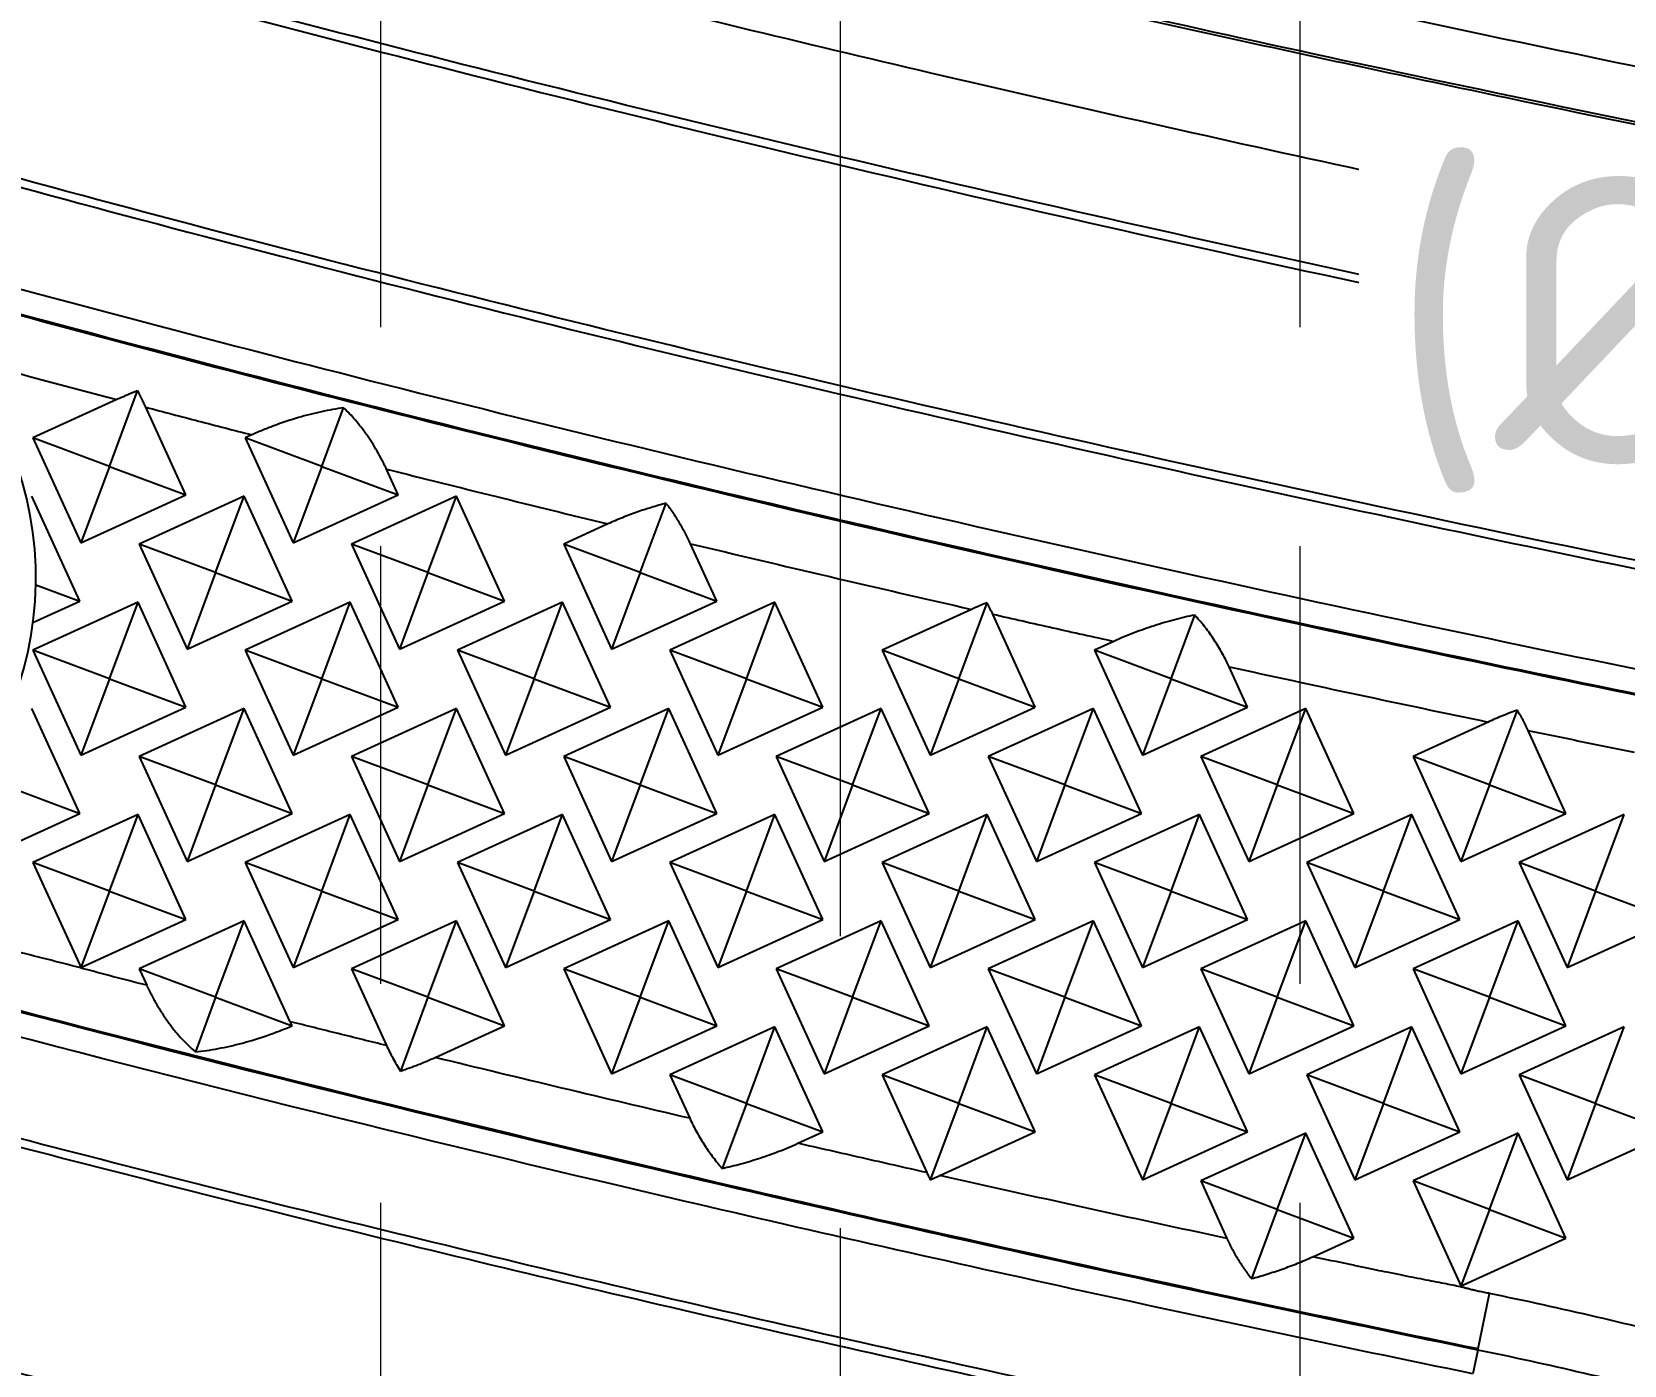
# Model space of a CAD drawing. Header units: millimetres. Extents: x 2519 to 3162, y 2051 to 2506.
# Drawn here: x 2781.38 to 2795.24, y 2251.2 to 2262.8 of the extents above; entities that cross this region are included whole.
import ezdxf
from ezdxf.lldxf.tags import DXFTag

# ---------------------------------------------------------------- set-up
doc = ezdxf.new("R2010")
doc.units = ezdxf.units.MM
doc.linetypes.add('CENTER', pattern=[50.8, 31.75, -6.35, 6.35, -6.35])
doc.linetypes.add('HIDDEN', pattern=[9.525, 6.35, -3.175])
doc.layers.add('20', color=7, linetype='Continuous', true_color=0xffffff)
doc.layers.add('cool', color=153, linetype='HIDDEN', lineweight=9)
doc.layers.add('dim', color=82, linetype='Continuous', lineweight=9)
doc.styles.add('Capful-A', font='')
doc.styles.get('Capful-A').set_extended_font_data('Microsoft YaHei')
tags = doc.linetypes.add('DASHED', pattern=[25.72, 12.86, -12.86]).pattern_tags.tags
tags[6:7] = [DXFTag(74, 4), DXFTag(75, 0), DXFTag(340, '0'), DXFTag(46, 0.0), DXFTag(50, 0.0), DXFTag(44, 0.0), DXFTag(45, 0.0)]
tags[4:5] = [DXFTag(74, 4), DXFTag(75, 0), DXFTag(340, '0'), DXFTag(46, 0.0), DXFTag(50, 0.0), DXFTag(44, 0.0), DXFTag(45, 0.0)]
doc.dimstyles.new('Capful-A-1.0', dxfattribs={"dimtxt": 2.5, "dimasz": 2.5, "dimexe": 1.5, "dimexo": 1, "dimgap": 1.5, "dimtad": 0, "dimdsep": 46, "dimtxsty": 'Capful-A', "dimcen": 0, "dimclrt": 2, "dimazin": 2, "dimtfac": 1, "dimtmove": 0, "dimatfit": 3, "dimfxl": 0, "dimtolj": 1, "dimtzin": 0, "dimarcsym": 0})

# ---------------------------------------------------------------- blocks, each defined once
blk = doc.blocks.new('SL')
at = {"layer": 'cool', "color": 1, "linetype": 'CENTER', "lineweight": 18, "ltscale": 0.4}
blk.add_line((0, 220), (0, 0), dxfattribs=at)
at = {"layer": 'cool', "lineweight": 18, "ltscale": 0.6}
for p, q in [((-4, 208.79), (-4, 11.21)), ((4, 208.79), (4, 11.21))]:
    blk.add_line(p, q, dxfattribs=at)
blk = doc.blocks.new('*D146')
at = {"layer": 'Defpoints', "color": 0, "transparency": 16777216}
for p in [(2777.414, 2289.85), (2813.414, 2279.55), (2777.518, 2266.368)]:
    blk.add_point(p, dxfattribs=at)
at = {"layer": 'dim', "color": 0, "lineweight": -2, "transparency": 16777216}
for p, q in [((2777.414, 2289.35), (2777.414, 2274.368)), ((2777.414, 2274.368), (2777.518, 2270.368)), ((2777.518, 2270.368), (2777.518, 2266.368))]:
    blk.add_line(p, q, dxfattribs=at)
at = {"layer": 'dim', "color": 2, "transparency": 16777216, "insert": (2777.518, 2264.115), "char_height": 2.5, "attachment_point": 5, "rotation": 90, "style": 'Capful-A', "bg_fill": 3, "box_fill_scale": 1.1, "bg_fill_color": 256, "bg_fill_true_color": 13158600, "bg_fill_transparency": 0}
blk.add_mtext('\\A1;36', dxfattribs=at)
blk = doc.blocks.new('*D159')
at = {"layer": 'Defpoints', "color": 0, "transparency": 16777216}
for p in [(2813.414, 2279.55), (2721.414, 2266.55), (2721.414, 2261.552)]:
    blk.add_point(p, dxfattribs=at)
at = {"layer": 'dim', "color": 0, "lineweight": -2, "transparency": 16777216}
blk.add_line((2721.414, 2266.05), (2721.414, 2261.552), dxfattribs=at)
at = {"layer": 'dim', "color": 2, "transparency": 16777216, "insert": (2721.414, 2259.281), "char_height": 2.5, "attachment_point": 5, "rotation": 90, "style": 'Capful-A', "bg_fill": 3, "box_fill_scale": 1.1, "bg_fill_color": 256, "bg_fill_true_color": 13158600, "bg_fill_transparency": 0}
blk.add_mtext('\\A1;92', dxfattribs=at)
blk = doc.blocks.new('*D163')
at = {"layer": 'Defpoints', "color": 0, "transparency": 16777216}
for p in [(2813.414, 2279.55), (2760.15, 2247.39), (2760.671, 2247.39)]:
    blk.add_point(p, dxfattribs=at)
at = {"layer": 'dim', "color": 0, "lineweight": -2, "transparency": 16777216}
blk.add_line((2760.65, 2247.39), (2760.671, 2247.39), dxfattribs=at)
at = {"layer": 'dim', "color": 2, "transparency": 16777216, "insert": (2765.261, 2247.39), "char_height": 2.5, "attachment_point": 5, "style": 'Capful-A', "bg_fill": 3, "box_fill_scale": 1.1, "bg_fill_color": 256, "bg_fill_true_color": 13158600, "bg_fill_transparency": 0}
blk.add_mtext('\\A1;32.16', dxfattribs=at)
blk = doc.blocks.new('*D164')
at = {"layer": 'Defpoints', "color": 0, "transparency": 16777216}
for p in [(2813.414, 2279.55), (2757.95, 2245.19), (2757.95, 2244.41)]:
    blk.add_point(p, dxfattribs=at)
at = {"layer": 'dim', "color": 0, "lineweight": -2, "transparency": 16777216}
blk.add_line((2757.95, 2244.69), (2757.95, 2244.41), dxfattribs=at)
at = {"layer": 'dim', "color": 2, "transparency": 16777216, "insert": (2757.95, 2239.845), "char_height": 2.5, "attachment_point": 5, "rotation": 90, "style": 'Capful-A', "bg_fill": 3, "box_fill_scale": 1.1, "bg_fill_color": 256, "bg_fill_true_color": 13158600, "bg_fill_transparency": 0}
blk.add_mtext('\\A1;55.46', dxfattribs=at)
blk = doc.blocks.new('*D191')
at = {"layer": 'Defpoints', "color": 0, "transparency": 16777216}
for p in [(2813.414, 2279.55), (2775.056, 2258.05), (2781.164, 2258.05)]:
    blk.add_point(p, dxfattribs=at)
at = {"layer": 'dim', "color": 0, "lineweight": -2, "transparency": 16777216}
blk.add_line((2780.664, 2258.05), (2775.056, 2258.05), dxfattribs=at)
at = {"layer": 'dim', "color": 2, "transparency": 16777216, "insert": (2768.269, 2258.05), "char_height": 2.5, "attachment_point": 5, "style": 'Capful-A', "bg_fill": 3, "box_fill_scale": 1.1, "bg_fill_color": 256, "bg_fill_true_color": 13158600, "bg_fill_transparency": 0}
blk.add_mtext('\\A1;21.5({\\fISOCPEUR|b0|i0|c134|p34;%%C}4)', dxfattribs=at)
blk = doc.blocks.new('*D192')
at = {"layer": 'Defpoints', "color": 0, "transparency": 16777216}
for p in [(2813.414, 2279.55), (2778.414, 2255.55), (2778.414, 2254.62)]:
    blk.add_point(p, dxfattribs=at)
at = {"layer": 'dim', "color": 0, "lineweight": -2, "transparency": 16777216}
blk.add_line((2778.414, 2255.05), (2778.414, 2254.62), dxfattribs=at)
at = {"layer": 'dim', "color": 2, "transparency": 16777216, "insert": (2778.414, 2252.416), "char_height": 2.5, "attachment_point": 5, "rotation": 90, "style": 'Capful-A', "bg_fill": 3, "box_fill_scale": 1.1, "bg_fill_color": 256, "bg_fill_true_color": 13158600, "bg_fill_transparency": 0}
blk.add_mtext('\\A1;35', dxfattribs=at)
blk = doc.blocks.new('*D195')
at = {"layer": 'Defpoints', "color": 0, "transparency": 16777216}
for p in [(2813.414, 2279.55), (2807.829, 2260.164), (2808.836, 2260.164)]:
    blk.add_point(p, dxfattribs=at)
at = {"layer": 'dim', "color": 0, "lineweight": -2, "transparency": 16777216}
blk.add_line((2808.336, 2260.164), (2807.829, 2260.164), dxfattribs=at)
at = {"layer": 'dim', "color": 2, "transparency": 16777216, "insert": (2800.267, 2260.164), "char_height": 2.5, "attachment_point": 5, "style": 'Capful-A', "bg_fill": 3, "box_fill_scale": 1.1, "bg_fill_color": 256, "bg_fill_true_color": 13158600, "bg_fill_transparency": 0}
blk.add_mtext('\\A1;{\\fISOCPEUR|b0|i0|c134|p34;(%%C5)}19.39', dxfattribs=at)

msp = doc.modelspace()

# ---------------------------------------------------------------- linework, layer by layer
at = {"layer": '20', "color": 7, "linetype": 'Continuous'}
for p, q in [((2782.055, 2259.018), (2782.299, 2259.675)), ((2782.118, 2259.6), (2781.389, 2259.267)), ((2782.72, 2258.77), (2782.372, 2259.533)), ((2783.902, 2259.018), (2784.092, 2259.528)), ((2782.055, 2259.018), (2781.389, 2259.267)), ((2781.389, 2259.267), (2781.806, 2258.352)), ((2783.294, 2259.293), (2783.236, 2259.267)), ((2783.236, 2259.267), (2783.654, 2258.352)), ((2783.902, 2259.018), (2783.236, 2259.267)), ((2782.055, 2259.018), (2781.806, 2258.352)), ((2782.055, 2259.018), (2782.72, 2258.77)), ((2783.902, 2259.018), (2783.654, 2258.352)), ((2783.902, 2259.018), (2784.568, 2258.77)), ((2784.568, 2258.77), (2784.466, 2258.994)), ((2781.797, 2257.846), (2781.379, 2258.76)), ((2781.806, 2258.352), (2782.72, 2258.77)), ((2783.227, 2258.76), (2782.313, 2258.343)), ((2782.978, 2258.094), (2783.227, 2258.76)), ((2783.644, 2257.846), (2783.227, 2258.76)), ((2783.654, 2258.352), (2784.568, 2258.77)), ((2785.074, 2258.76), (2784.16, 2258.343)), ((2784.826, 2258.094), (2785.074, 2258.76)), ((2785.492, 2257.846), (2785.074, 2258.76)), ((2786.674, 2258.094), (2786.899, 2258.698)), ((2786.392, 2258.518), (2786.008, 2258.343)), ((2782.313, 2258.343), (2782.73, 2257.429)), ((2782.978, 2258.094), (2782.313, 2258.343)), ((2784.16, 2258.343), (2784.578, 2257.429)), ((2784.826, 2258.094), (2784.16, 2258.343)), ((2786.008, 2258.343), (2786.425, 2257.429)), ((2786.674, 2258.094), (2786.008, 2258.343)), ((2787.34, 2257.846), (2787.112, 2258.345)), ((2782.978, 2258.094), (2782.73, 2257.429)), ((2782.978, 2258.094), (2783.644, 2257.846)), ((2784.826, 2258.094), (2784.578, 2257.429)), ((2784.826, 2258.094), (2785.492, 2257.846)), ((2786.674, 2258.094), (2786.425, 2257.429)), ((2786.674, 2258.094), (2787.34, 2257.846)), ((2781.413, 2257.989), (2781.797, 2257.846)), ((2781.388, 2257.66), (2781.797, 2257.846)), ((2782.303, 2257.837), (2781.389, 2257.419)), ((2782.055, 2257.171), (2782.303, 2257.837)), ((2782.72, 2256.922), (2782.303, 2257.837)), ((2782.73, 2257.429), (2783.644, 2257.846)), ((2784.15, 2257.837), (2783.236, 2257.419)), ((2783.902, 2257.171), (2784.15, 2257.837)), ((2784.568, 2256.922), (2784.15, 2257.837)), ((2784.578, 2257.429), (2785.492, 2257.846)), ((2785.998, 2257.837), (2785.084, 2257.419)), ((2785.75, 2257.171), (2785.998, 2257.837)), ((2786.416, 2256.922), (2785.998, 2257.837)), ((2786.425, 2257.429), (2787.34, 2257.846)), ((2787.846, 2257.837), (2786.932, 2257.419)), ((2787.598, 2257.171), (2787.846, 2257.837)), ((2788.263, 2256.922), (2787.846, 2257.837)), ((2789.445, 2257.171), (2789.692, 2257.832)), ((2789.558, 2257.774), (2788.779, 2257.419)), ((2790.111, 2256.922), (2789.741, 2257.733)), ((2791.293, 2257.171), (2791.5, 2257.725)), ((2781.389, 2257.419), (2781.806, 2256.505)), ((2782.055, 2257.171), (2781.389, 2257.419)), ((2783.236, 2257.419), (2783.654, 2256.505)), ((2783.902, 2257.171), (2783.236, 2257.419)), ((2785.084, 2257.419), (2785.502, 2256.505)), ((2785.75, 2257.171), (2785.084, 2257.419)), ((2786.932, 2257.419), (2787.349, 2256.505)), ((2787.598, 2257.171), (2786.932, 2257.419)), ((2788.779, 2257.419), (2789.197, 2256.505)), ((2789.445, 2257.171), (2788.779, 2257.419)), ((2790.796, 2257.496), (2790.627, 2257.419)), ((2790.627, 2257.419), (2791.045, 2256.505)), ((2791.293, 2257.171), (2790.627, 2257.419)), ((2791.959, 2256.922), (2791.798, 2257.275)), ((2782.055, 2257.171), (2781.806, 2256.505)), ((2782.055, 2257.171), (2782.72, 2256.922)), ((2783.902, 2257.171), (2783.654, 2256.505)), ((2783.902, 2257.171), (2784.568, 2256.922)), ((2785.75, 2257.171), (2785.502, 2256.505)), ((2785.75, 2257.171), (2786.416, 2256.922)), ((2787.598, 2257.171), (2787.349, 2256.505)), ((2787.598, 2257.171), (2788.263, 2256.922)), ((2789.445, 2257.171), (2789.197, 2256.505)), ((2789.445, 2257.171), (2790.111, 2256.922)), ((2791.293, 2257.171), (2791.045, 2256.505)), ((2791.293, 2257.171), (2791.959, 2256.922)), ((2781.797, 2255.999), (2781.379, 2256.913)), ((2781.806, 2256.505), (2782.72, 2256.922)), ((2783.227, 2256.913), (2782.313, 2256.495)), ((2782.978, 2256.247), (2783.227, 2256.913)), ((2783.644, 2255.999), (2783.227, 2256.913)), ((2783.654, 2256.505), (2784.568, 2256.922)), ((2785.074, 2256.913), (2784.16, 2256.495)), ((2784.826, 2256.247), (2785.074, 2256.913)), ((2785.492, 2255.999), (2785.074, 2256.913)), ((2785.502, 2256.505), (2786.416, 2256.922)), ((2786.922, 2256.913), (2786.008, 2256.495)), ((2786.674, 2256.247), (2786.922, 2256.913)), ((2787.34, 2255.999), (2786.922, 2256.913)), ((2787.349, 2256.505), (2788.263, 2256.922)), ((2788.77, 2256.913), (2787.856, 2256.495)), ((2788.521, 2256.247), (2788.77, 2256.913)), ((2789.187, 2255.999), (2788.77, 2256.913)), ((2789.197, 2256.505), (2790.111, 2256.922)), ((2790.617, 2256.913), (2789.703, 2256.495)), ((2790.369, 2256.247), (2790.617, 2256.913)), ((2791.035, 2255.999), (2790.617, 2256.913)), ((2791.045, 2256.505), (2791.959, 2256.922)), ((2792.465, 2256.913), (2791.551, 2256.495)), ((2792.217, 2256.247), (2792.465, 2256.913)), ((2792.883, 2255.999), (2792.465, 2256.913)), ((2794.064, 2256.247), (2794.307, 2256.897)), ((2794.052, 2256.794), (2793.399, 2256.495)), ((2794.73, 2255.999), (2794.4, 2256.721)), ((2782.313, 2256.495), (2782.73, 2255.581)), ((2782.978, 2256.247), (2782.313, 2256.495)), ((2784.16, 2256.495), (2784.578, 2255.581)), ((2784.826, 2256.247), (2784.16, 2256.495)), ((2786.008, 2256.495), (2786.425, 2255.581)), ((2786.674, 2256.247), (2786.008, 2256.495)), ((2787.856, 2256.495), (2788.273, 2255.581)), ((2788.521, 2256.247), (2787.856, 2256.495)), ((2790.369, 2256.247), (2789.703, 2256.495)), ((2789.703, 2256.495), (2790.121, 2255.581)), ((2792.217, 2256.247), (2791.551, 2256.495)), ((2791.551, 2256.495), (2791.969, 2255.581)), ((2793.399, 2256.495), (2793.816, 2255.581)), ((2794.064, 2256.247), (2793.399, 2256.495)), ((2781.131, 2256.247), (2781.797, 2255.999)), ((2782.978, 2256.247), (2782.73, 2255.581)), ((2782.978, 2256.247), (2783.644, 2255.999)), ((2784.826, 2256.247), (2784.578, 2255.581)), ((2784.826, 2256.247), (2785.492, 2255.999)), ((2786.674, 2256.247), (2786.425, 2255.581)), ((2786.674, 2256.247), (2787.34, 2255.999)), ((2788.521, 2256.247), (2788.273, 2255.581)), ((2788.521, 2256.247), (2789.187, 2255.999)), ((2790.369, 2256.247), (2790.121, 2255.581)), ((2790.369, 2256.247), (2791.035, 2255.999)), ((2792.217, 2256.247), (2791.969, 2255.581)), ((2792.217, 2256.247), (2792.883, 2255.999)), ((2794.064, 2256.247), (2793.816, 2255.581)), ((2794.064, 2256.247), (2794.73, 2255.999)), ((2780.882, 2255.581), (2781.797, 2255.999)), ((2782.303, 2255.989), (2781.389, 2255.571)), ((2782.055, 2255.323), (2782.303, 2255.989)), ((2782.72, 2255.075), (2782.303, 2255.989)), ((2782.73, 2255.581), (2783.644, 2255.999)), ((2784.15, 2255.989), (2783.236, 2255.571)), ((2783.902, 2255.323), (2784.15, 2255.989)), ((2784.568, 2255.075), (2784.15, 2255.989)), ((2784.578, 2255.581), (2785.492, 2255.999)), ((2785.998, 2255.989), (2785.084, 2255.571)), ((2785.75, 2255.323), (2785.998, 2255.989)), ((2786.416, 2255.075), (2785.998, 2255.989)), ((2786.425, 2255.581), (2787.34, 2255.999)), ((2787.846, 2255.989), (2786.932, 2255.571)), ((2787.598, 2255.323), (2787.846, 2255.989)), ((2788.263, 2255.075), (2787.846, 2255.989)), ((2788.273, 2255.581), (2789.187, 2255.999)), ((2789.693, 2255.989), (2788.779, 2255.571)), ((2789.445, 2255.323), (2789.693, 2255.989)), ((2790.111, 2255.075), (2789.693, 2255.989)), ((2790.121, 2255.581), (2791.035, 2255.999)), ((2791.541, 2255.989), (2790.627, 2255.571)), ((2791.293, 2255.323), (2791.541, 2255.989)), ((2791.959, 2255.075), (2791.541, 2255.989)), ((2791.969, 2255.581), (2792.883, 2255.999)), ((2793.389, 2255.989), (2792.475, 2255.571)), ((2793.141, 2255.323), (2793.389, 2255.989)), ((2793.806, 2255.075), (2793.389, 2255.989)), ((2793.816, 2255.581), (2794.73, 2255.999)), ((2795.236, 2255.989), (2794.322, 2255.571)), ((2794.988, 2255.323), (2795.236, 2255.989)), ((2782.055, 2255.323), (2781.389, 2255.571)), ((2781.389, 2255.571), (2781.807, 2254.656)), ((2783.236, 2255.571), (2783.654, 2254.657)), ((2783.902, 2255.323), (2783.236, 2255.571)), ((2785.084, 2255.571), (2785.502, 2254.657)), ((2785.75, 2255.323), (2785.084, 2255.571)), ((2787.598, 2255.323), (2786.932, 2255.571)), ((2786.932, 2255.571), (2787.349, 2254.657)), ((2789.445, 2255.323), (2788.779, 2255.571)), ((2788.779, 2255.571), (2789.197, 2254.657)), ((2791.293, 2255.323), (2790.627, 2255.571)), ((2790.627, 2255.571), (2791.045, 2254.657)), ((2793.141, 2255.323), (2792.475, 2255.571)), ((2792.475, 2255.571), (2792.892, 2254.657)), ((2794.988, 2255.323), (2794.322, 2255.571)), ((2794.322, 2255.571), (2794.74, 2254.657)), ((2782.055, 2255.323), (2781.806, 2254.657)), ((2782.055, 2255.323), (2782.72, 2255.075)), ((2783.902, 2255.323), (2783.654, 2254.657)), ((2783.902, 2255.323), (2784.568, 2255.075)), ((2785.75, 2255.323), (2785.502, 2254.657)), ((2785.75, 2255.323), (2786.416, 2255.075)), ((2787.598, 2255.323), (2787.349, 2254.657)), ((2787.598, 2255.323), (2788.263, 2255.075)), ((2789.445, 2255.323), (2789.197, 2254.657)), ((2789.445, 2255.323), (2790.111, 2255.075)), ((2791.293, 2255.323), (2791.045, 2254.657)), ((2791.293, 2255.323), (2791.959, 2255.075)), ((2793.141, 2255.323), (2792.892, 2254.657)), ((2793.141, 2255.323), (2793.806, 2255.075)), ((2794.988, 2255.323), (2794.74, 2254.657)), ((2794.988, 2255.323), (2795.654, 2255.075)), ((2781.805, 2254.657), (2782.72, 2255.075)), ((2783.227, 2255.065), (2782.313, 2254.647)), ((2782.978, 2254.399), (2783.227, 2255.065)), ((2783.628, 2254.186), (2783.227, 2255.065)), ((2783.654, 2254.657), (2784.568, 2255.075)), ((2785.074, 2255.065), (2784.16, 2254.647)), ((2784.826, 2254.399), (2785.074, 2255.065)), ((2785.492, 2254.151), (2785.074, 2255.065)), ((2785.502, 2254.657), (2786.416, 2255.075)), ((2786.922, 2255.065), (2786.008, 2254.647)), ((2786.674, 2254.399), (2786.922, 2255.065)), ((2787.34, 2254.151), (2786.922, 2255.065)), ((2787.349, 2254.657), (2788.263, 2255.075)), ((2788.77, 2255.065), (2787.856, 2254.647)), ((2788.521, 2254.399), (2788.77, 2255.065)), ((2789.187, 2254.151), (2788.77, 2255.065)), ((2789.197, 2254.657), (2790.111, 2255.075)), ((2790.617, 2255.065), (2789.703, 2254.647)), ((2790.369, 2254.399), (2790.617, 2255.065)), ((2791.035, 2254.151), (2790.617, 2255.065)), ((2791.045, 2254.657), (2791.959, 2255.075)), ((2792.465, 2255.065), (2791.551, 2254.647)), ((2792.217, 2254.399), (2792.465, 2255.065)), ((2792.883, 2254.151), (2792.465, 2255.065)), ((2792.892, 2254.657), (2793.806, 2255.075)), ((2794.313, 2255.065), (2793.399, 2254.647)), ((2794.064, 2254.399), (2794.313, 2255.065)), ((2794.73, 2254.151), (2794.313, 2255.065)), ((2794.74, 2254.657), (2795.654, 2255.075)), ((2782.978, 2254.399), (2782.313, 2254.647)), ((2782.313, 2254.647), (2782.379, 2254.503)), ((2784.826, 2254.399), (2784.16, 2254.647)), ((2784.16, 2254.647), (2784.466, 2253.979)), ((2786.674, 2254.399), (2786.008, 2254.647)), ((2786.008, 2254.647), (2786.425, 2253.733)), ((2788.521, 2254.399), (2787.856, 2254.647)), ((2787.856, 2254.647), (2788.273, 2253.733)), ((2790.369, 2254.399), (2789.703, 2254.647)), ((2789.703, 2254.647), (2790.121, 2253.733)), ((2792.217, 2254.399), (2791.551, 2254.647)), ((2791.551, 2254.647), (2791.969, 2253.733)), ((2794.064, 2254.399), (2793.399, 2254.647)), ((2793.399, 2254.647), (2793.816, 2253.733)), ((2782.978, 2254.399), (2782.802, 2253.925)), ((2782.978, 2254.399), (2783.644, 2254.151)), ((2784.826, 2254.399), (2784.587, 2253.757)), ((2784.826, 2254.399), (2785.492, 2254.151)), ((2786.674, 2254.399), (2786.425, 2253.733)), ((2786.674, 2254.399), (2787.34, 2254.151)), ((2788.521, 2254.399), (2788.273, 2253.733)), ((2788.521, 2254.399), (2789.187, 2254.151)), ((2790.369, 2254.399), (2790.121, 2253.733)), ((2790.369, 2254.399), (2791.035, 2254.151)), ((2792.217, 2254.399), (2791.969, 2253.733)), ((2792.217, 2254.399), (2792.883, 2254.151)), ((2794.064, 2254.399), (2793.816, 2253.733)), ((2794.064, 2254.399), (2794.73, 2254.151)), ((2784.888, 2253.875), (2785.492, 2254.151)), ((2786.425, 2253.733), (2787.34, 2254.151)), ((2787.846, 2254.141), (2786.932, 2253.724)), ((2787.598, 2253.475), (2787.846, 2254.141)), ((2788.263, 2253.227), (2787.846, 2254.141)), ((2788.273, 2253.733), (2789.187, 2254.151)), ((2789.693, 2254.141), (2788.779, 2253.724)), ((2789.445, 2253.475), (2789.693, 2254.141)), ((2790.111, 2253.227), (2789.693, 2254.141)), ((2790.121, 2253.733), (2791.035, 2254.151)), ((2791.541, 2254.141), (2790.627, 2253.724)), ((2791.293, 2253.475), (2791.541, 2254.141)), ((2791.959, 2253.227), (2791.541, 2254.141)), ((2791.969, 2253.733), (2792.883, 2254.151)), ((2793.389, 2254.141), (2792.475, 2253.724)), ((2793.141, 2253.475), (2793.389, 2254.141)), ((2793.806, 2253.227), (2793.389, 2254.141)), ((2793.816, 2253.733), (2794.73, 2254.151)), ((2795.236, 2254.141), (2794.322, 2253.724)), ((2794.988, 2253.475), (2795.236, 2254.141)), ((2787.598, 2253.475), (2786.932, 2253.724)), ((2786.932, 2253.724), (2787.104, 2253.346)), ((2789.445, 2253.475), (2788.779, 2253.724)), ((2788.779, 2253.724), (2789.168, 2252.873)), ((2791.293, 2253.475), (2790.627, 2253.724)), ((2790.627, 2253.724), (2791.045, 2252.809)), ((2793.141, 2253.475), (2792.475, 2253.724)), ((2792.475, 2253.724), (2792.892, 2252.809)), ((2794.988, 2253.475), (2794.322, 2253.724)), ((2794.322, 2253.724), (2794.74, 2252.809)), ((2787.598, 2253.475), (2787.387, 2252.91)), ((2787.598, 2253.475), (2788.263, 2253.227)), ((2789.445, 2253.475), (2789.198, 2252.811)), ((2789.445, 2253.475), (2790.111, 2253.227)), ((2791.293, 2253.475), (2791.045, 2252.809)), ((2791.293, 2253.475), (2791.959, 2253.227)), ((2793.141, 2253.475), (2792.892, 2252.809)), ((2793.141, 2253.475), (2793.806, 2253.227)), ((2794.988, 2253.475), (2794.74, 2252.809)), ((2794.988, 2253.475), (2795.654, 2253.227)), ((2788.046, 2253.128), (2788.263, 2253.227)), ((2789.28, 2252.848), (2790.111, 2253.227)), ((2791.045, 2252.809), (2791.959, 2253.227)), ((2792.465, 2253.217), (2791.551, 2252.8)), ((2792.217, 2252.551), (2792.465, 2253.217)), ((2792.883, 2252.303), (2792.465, 2253.217)), ((2792.892, 2252.809), (2793.806, 2253.227)), ((2794.313, 2253.217), (2793.399, 2252.8)), ((2794.064, 2252.551), (2794.313, 2253.217)), ((2794.73, 2252.303), (2794.313, 2253.217)), ((2794.74, 2252.809), (2795.654, 2253.227)), ((2792.217, 2252.551), (2791.551, 2252.8)), ((2791.551, 2252.8), (2791.779, 2252.3)), ((2794.064, 2252.551), (2793.399, 2252.8)), ((2793.399, 2252.8), (2793.817, 2251.883)), ((2792.217, 2252.551), (2791.993, 2251.95)), ((2792.217, 2252.551), (2792.883, 2252.303)), ((2794.064, 2252.551), (2793.816, 2251.884)), ((2794.064, 2252.551), (2794.73, 2252.303)), ((2792.527, 2252.141), (2792.883, 2252.303)), ((2793.813, 2251.884), (2794.73, 2252.303)), ((2793.963, 2251.329), (2794.064, 2251.821)), ((2793.963, 2251.329), (2793.921, 2251.122))]:
    msp.add_line(p, q, dxfattribs=at)
at = {"layer": '20', "color": 8, "linetype": 'DASHED', "ltscale": 0.07}
msp.add_arc((2778.414, 2258.05), 3, 273.6788, 90, dxfattribs=at)
at = {"layer": '20', "color": 7, "linetype": 'Continuous'}
for points, knots in [([(2753.833, 2275.017), (2753.834, 2275.016), (2753.859, 2274.986), (2754.023, 2274.789), (2754.345, 2274.441), (2754.831, 2274.003), (2755.354, 2273.61), (2755.913, 2273.269), (2756.512, 2272.976), (2757.167, 2272.721), (2757.883, 2272.439), (2758.688, 2272.125), (2759.597, 2271.773), (2760.616, 2271.381), (2761.748, 2270.95), (2762.989, 2270.483), (2764.337, 2269.983), (2765.793, 2269.45), (2767.367, 2268.885), (2769.071, 2268.286), (2770.921, 2267.651), (2772.929, 2266.982), (2775.112, 2266.278), (2777.486, 2265.544), (2780.069, 2264.788), (2782.884, 2264.013), (2785.951, 2263.221), (2789.294, 2262.413), (2792.936, 2261.592), (2796.9, 2260.761), (2799.658, 2260.227), (2801.095, 2259.961), (2801.095, 2259.961)], [0, 0, 0, 0, 0.000101, 0.002352, 0.015411, 0.028516, 0.041621, 0.054661, 0.067787, 0.081635, 0.096859, 0.114063, 0.133555, 0.155414, 0.179699, 0.206323, 0.235115, 0.266087, 0.29949, 0.33559, 0.374654, 0.416962, 0.462803, 0.512466, 0.566253, 0.624569, 0.687866, 0.756592, 0.831214, 0.912192, 0.999974, 1, 1, 1, 1]), ([(2776.76, 2264.764), (2779.558, 2263.913), (2785.436, 2262.299), (2793.542, 2260.445), (2798.821, 2259.403), (2800.986, 2259.002)], [0, 0, 0, 0, 0.353834, 0.73553, 1, 1, 1, 1]), ([(2800.926, 2259.085), (2798.785, 2259.482), (2793.533, 2260.519), (2785.453, 2262.367), (2779.577, 2263.981), (2776.78, 2264.832)], [0, 0, 0, 0, 0.262279, 0.645112, 1, 1, 1, 1]), ([(2799.415, 2261.186), (2797.731, 2261.505), (2796.05, 2261.84), (2793.534, 2262.368), (2792.696, 2262.547), (2791.022, 2262.916), (2790.186, 2263.104), (2789.351, 2263.297)], [0, 0, 0, 0, 0.5, 0.5, 0.75, 0.75, 1, 1, 1, 1]), ([(2789.404, 2263.311), (2790.738, 2263.002), (2792.075, 2262.706), (2795.377, 2262.001), (2797.345, 2261.604), (2799.318, 2261.23)], [0, 0, 0, 0, 0.405457, 0.405457, 1, 1, 1, 1]), ([(2803.826, 2256.593), (2800.581, 2257.157), (2794.202, 2258.376), (2784.984, 2260.484), (2779.046, 2262.115), (2776.216, 2262.976)], [0, 0, 0, 0, 0.348209, 0.686449, 1, 1, 1, 1]), ([(2776.195, 2262.909), (2779.027, 2262.047), (2784.967, 2260.416), (2794.178, 2258.309), (2800.55, 2257.091), (2803.787, 2256.529)], [0, 0, 0, 0, 0.313852, 0.652418, 1, 1, 1, 1]), ([(2775.947, 2262.091), (2778.72, 2261.247), (2784.524, 2259.649), (2793.648, 2257.548), (2799.995, 2256.325), (2803.289, 2255.749)], [0, 0, 0, 0, 0.309735, 0.642782, 1, 1, 1, 1]), ([(2797.7, 2256.556), (2796.262, 2256.837), (2791.768, 2257.751), (2784.47, 2259.432), (2778.659, 2261.032), (2775.881, 2261.877)], [0, 0, 0, 0, 0.195683, 0.612426, 1, 1, 1, 1]), ([(2775.885, 2261.89), (2778.663, 2261.045), (2784.473, 2259.445), (2791.771, 2257.764), (2796.264, 2256.849), (2797.702, 2256.568)], [0, 0, 0, 0, 0.387575, 0.80432, 1, 1, 1, 1]), ([(2784.092, 2259.528), (2784.029, 2259.52), (2783.965, 2259.508), (2783.834, 2259.48), (2783.767, 2259.463), (2783.631, 2259.423), (2783.564, 2259.401), (2783.462, 2259.363), (2783.429, 2259.35), (2783.361, 2259.323), (2783.328, 2259.308), (2783.294, 2259.293)], [0, 0, 0, 0, 0.25, 0.25, 0.5, 0.5, 0.75, 0.75, 0.875, 0.875, 1, 1, 1, 1]), ([(2784.466, 2258.994), (2784.46, 2259.008), (2784.453, 2259.021), (2784.44, 2259.048), (2784.433, 2259.061), (2784.413, 2259.1), (2784.399, 2259.126), (2784.355, 2259.201), (2784.325, 2259.248), (2784.285, 2259.305), (2784.277, 2259.317), (2784.26, 2259.339), (2784.252, 2259.349), (2784.227, 2259.381), (2784.211, 2259.401), (2784.161, 2259.46), (2784.127, 2259.496), (2784.092, 2259.528)], [0, 0, 0, 0, 0.0625, 0.0625, 0.125, 0.125, 0.25, 0.25, 0.5, 0.5, 0.5625, 0.5625, 0.625, 0.625, 0.75, 0.75, 1, 1, 1, 1]), ([(2786.899, 2258.698), (2786.878, 2258.692), (2786.856, 2258.686), (2786.814, 2258.674), (2786.793, 2258.668), (2786.729, 2258.648), (2786.687, 2258.635), (2786.602, 2258.605), (2786.56, 2258.589), (2786.476, 2258.555), (2786.434, 2258.537), (2786.392, 2258.518)], [0, 0, 0, 0, 0.125, 0.125, 0.25, 0.25, 0.5, 0.5, 0.75, 0.75, 1, 1, 1, 1]), ([(2787.112, 2258.345), (2787.097, 2258.378), (2787.081, 2258.41), (2787.047, 2258.472), (2787.03, 2258.503), (2786.994, 2258.562), (2786.976, 2258.59), (2786.938, 2258.645), (2786.919, 2258.672), (2786.899, 2258.698)], [0, 0, 0, 0, 0.25, 0.25, 0.5, 0.5, 0.75, 0.75, 1, 1, 1, 1]), ([(2791.5, 2257.725), (2791.442, 2257.713), (2791.384, 2257.7), (2791.296, 2257.676), (2791.267, 2257.668), (2791.208, 2257.651), (2791.178, 2257.642), (2791.089, 2257.613), (2791.03, 2257.592), (2790.913, 2257.547), (2790.854, 2257.523), (2790.796, 2257.496)], [0, 0, 0, 0, 0.25, 0.25, 0.375, 0.375, 0.5, 0.5, 0.75, 0.75, 1, 1, 1, 1]), ([(2791.798, 2257.275), (2791.778, 2257.319), (2791.756, 2257.362), (2791.721, 2257.423), (2791.709, 2257.443), (2791.685, 2257.483), (2791.672, 2257.503), (2791.634, 2257.56), (2791.608, 2257.596), (2791.555, 2257.663), (2791.527, 2257.695), (2791.5, 2257.725)], [0, 0, 0, 0, 0.25, 0.25, 0.375, 0.375, 0.5, 0.5, 0.75, 0.75, 1, 1, 1, 1]), ([(2774.18, 2256.285), (2776.242, 2255.657), (2780.496, 2254.451), (2787.097, 2252.811), (2791.636, 2251.82), (2793.966, 2251.341)], [0, 0, 0, 0, 0.31705, 0.650278, 1, 1, 1, 1]), ([(2793.963, 2251.329), (2791.633, 2251.807), (2787.094, 2252.798), (2780.493, 2254.439), (2776.238, 2255.645), (2774.176, 2256.272)], [0, 0, 0, 0, 0.349722, 0.68295, 1, 1, 1, 1]), ([(2793.921, 2251.122), (2791.589, 2251.601), (2787.046, 2252.593), (2780.439, 2254.235), (2776.179, 2255.442), (2774.115, 2256.071)], [0, 0, 0, 0, 0.349722, 0.68295, 1, 1, 1, 1]), ([(2773.845, 2255.186), (2775.919, 2254.555), (2780.198, 2253.342), (2786.832, 2251.693), (2791.393, 2250.697), (2793.735, 2250.217)], [0, 0, 0, 0, 0.316715, 0.649933, 1, 1, 1, 1]), ([(2793.749, 2250.286), (2791.408, 2250.766), (2786.848, 2251.762), (2780.216, 2253.41), (2775.939, 2254.623), (2773.866, 2255.253)], [0, 0, 0, 0, 0.350067, 0.683285, 1, 1, 1, 1]), ([(2781.805, 2254.653), (2781.805, 2254.653), (2781.805, 2254.654), (2781.606, 2254.705), (2781.217, 2254.803), (2780.82, 2254.909), (2780.624, 2254.961)], [0, 0, 0, 0, 0.000598, 0.000598, 0.500299, 1, 1, 1, 1]), ([(2782.379, 2254.503), (2782.281, 2254.528), (2782.084, 2254.577), (2781.902, 2254.628), (2781.805, 2254.653)], [0, 0, 0, 0, 0.500615, 1, 1, 1, 1]), ([(2782.379, 2254.503), (2782.392, 2254.473), (2782.407, 2254.443), (2782.43, 2254.399), (2782.438, 2254.384), (2782.454, 2254.356), (2782.462, 2254.342), (2782.487, 2254.3), (2782.504, 2254.273), (2782.539, 2254.221), (2782.557, 2254.195), (2782.584, 2254.158), (2782.593, 2254.146), (2782.611, 2254.122), (2782.621, 2254.111), (2782.649, 2254.076), (2782.687, 2254.033), (2782.725, 2253.994), (2782.763, 2253.958), (2782.782, 2253.941), (2782.802, 2253.925)], [0, 0, 0, 0, 0.125, 0.125, 0.1875, 0.1875, 0.25, 0.25, 0.375, 0.375, 0.5, 0.5, 0.5625, 0.5625, 0.625, 0.625, 0.75, 0.875, 0.875, 1, 1, 1, 1]), ([(2782.802, 2253.925), (2782.834, 2253.928), (2782.867, 2253.931), (2782.934, 2253.941), (2782.967, 2253.946), (2783.036, 2253.959), (2783.071, 2253.966), (2783.141, 2253.982), (2783.176, 2253.991), (2783.284, 2254.02), (2783.356, 2254.042), (2783.464, 2254.08), (2783.5, 2254.093), (2783.572, 2254.121), (2783.608, 2254.135), (2783.644, 2254.151)], [0, 0, 0, 0, 0.125, 0.125, 0.25, 0.25, 0.375, 0.375, 0.5, 0.5, 0.75, 0.75, 0.875, 0.875, 1, 1, 1, 1]), ([(2773.27, 2253.294), (2775.364, 2252.657), (2779.684, 2251.432), (2786.384, 2249.766), (2790.99, 2248.761), (2793.354, 2248.276)], [0, 0, 0, 0, 0.317547, 0.650702, 1, 1, 1, 1]), ([(2793.368, 2248.344), (2791.005, 2248.829), (2786.4, 2249.835), (2779.702, 2251.499), (2775.384, 2252.724), (2773.29, 2253.361)], [0, 0, 0, 0, 0.349298, 0.682453, 1, 1, 1, 1]), ([(2787.104, 2253.346), (2787.123, 2253.304), (2787.144, 2253.263), (2787.177, 2253.204), (2787.189, 2253.184), (2787.212, 2253.146), (2787.224, 2253.127), (2787.26, 2253.072), (2787.284, 2253.037), (2787.335, 2252.971), (2787.36, 2252.94), (2787.387, 2252.91)], [0, 0, 0, 0, 0.25, 0.25, 0.375, 0.375, 0.5, 0.5, 0.75, 0.75, 1, 1, 1, 1]), ([(2787.387, 2252.91), (2787.441, 2252.922), (2787.495, 2252.935), (2787.578, 2252.957), (2787.605, 2252.965), (2787.661, 2252.982), (2787.688, 2252.99), (2787.771, 2253.018), (2787.826, 2253.037), (2787.936, 2253.08), (2787.991, 2253.103), (2788.046, 2253.128)], [0, 0, 0, 0, 0.25, 0.25, 0.375, 0.375, 0.5, 0.5, 0.75, 0.75, 1, 1, 1, 1]), ([(2791.779, 2252.3), (2791.794, 2252.267), (2791.81, 2252.236), (2791.835, 2252.189), (2791.844, 2252.173), (2791.861, 2252.143), (2791.87, 2252.128), (2791.897, 2252.085), (2791.915, 2252.056), (2791.953, 2252.002), (2791.973, 2251.976), (2791.993, 2251.95)], [0, 0, 0, 0, 0.25, 0.25, 0.375, 0.375, 0.5, 0.5, 0.75, 0.75, 1, 1, 1, 1]), ([(2791.993, 2251.95), (2792.037, 2251.962), (2792.082, 2251.975), (2792.171, 2252.003), (2792.216, 2252.018), (2792.305, 2252.049), (2792.35, 2252.066), (2792.439, 2252.102), (2792.483, 2252.121), (2792.527, 2252.141)], [0, 0, 0, 0, 0.25, 0.25, 0.5, 0.5, 0.75, 0.75, 1, 1, 1, 1]), ([(2793.812, 2251.878), (2793.765, 2251.888), (2793.658, 2251.91), (2793.483, 2251.944), (2793.318, 2251.976), (2793.181, 2252.004), (2793.076, 2252.025), (2792.968, 2252.048), (2792.784, 2252.086), (2792.635, 2252.118), (2792.527, 2252.141)], [0, 0, 0, 0, 0.110552, 0.249407, 0.406822, 0.496477, 0.568579, 0.652302, 0.747648, 1, 1, 1, 1]), ([(2774.756, 2251.959), (2776.264, 2251.516), (2779.94, 2250.49), (2786.035, 2248.971), (2790.759, 2247.936), (2793.187, 2247.438), (2793.192, 2247.437), (2793.196, 2247.436)], [0, 0, 0, 0, 0.264848, 0.632069, 0.99929, 0.99929, 1, 1, 1, 1]), ([(2794.064, 2251.821), (2794.058, 2251.822), (2794.035, 2251.827), (2794.004, 2251.833), (2793.971, 2251.839), (2793.949, 2251.844), (2793.932, 2251.848), (2793.915, 2251.852), (2793.896, 2251.857), (2793.877, 2251.863), (2793.859, 2251.867), (2793.847, 2251.87), (2793.835, 2251.873), (2793.824, 2251.876), (2793.817, 2251.877), (2793.813, 2251.878)], [0, 0, 0, 0, 0.071256, 0.272126, 0.373718, 0.460627, 0.532865, 0.582635, 0.659447, 0.763304, 0.816603, 0.866917, 0.91425, 0.958608, 1, 1, 1, 1]), ([(2795.925, 2251.385), (2795.617, 2251.467), (2794.999, 2251.62), (2794.376, 2251.757), (2794.064, 2251.821), (2794.064, 2251.821), (2794.064, 2251.821)], [0, 0, 0, 0, 0.499989, 0.999978, 0.999978, 1, 1, 1, 1])]:
    msp.add_open_spline(points, degree=3, knots=knots, dxfattribs=at)
for points in [[(2798.555, 2261.857), (2796.822, 2262.191), (2795.092, 2262.543), (2793.367, 2262.912)], [(2779.691, 2260.259), (2780.087, 2260.149), (2780.887, 2259.928), (2781.705, 2259.709), (2782.118, 2259.6)], [(2782.299, 2259.675), (2782.269, 2259.664), (2782.209, 2259.64), (2782.149, 2259.614), (2782.118, 2259.6)], [(2782.372, 2259.533), (2782.361, 2259.558), (2782.337, 2259.606), (2782.312, 2259.652), (2782.299, 2259.675)], [(2782.372, 2259.533), (2782.524, 2259.493), (2782.83, 2259.413), (2783.139, 2259.333), (2783.294, 2259.293)], [(2784.466, 2258.994), (2784.782, 2258.915), (2785.419, 2258.756), (2786.066, 2258.597), (2786.392, 2258.518)], [(2787.112, 2258.345), (2787.512, 2258.25), (2788.319, 2258.059), (2789.142, 2257.869), (2789.558, 2257.774)], [(2789.692, 2257.832), (2789.67, 2257.823), (2789.625, 2257.805), (2789.58, 2257.785), (2789.558, 2257.774)], [(2789.741, 2257.733), (2789.733, 2257.75), (2789.717, 2257.784), (2789.7, 2257.816), (2789.692, 2257.832)], [(2789.741, 2257.733), (2789.915, 2257.693), (2790.265, 2257.614), (2790.618, 2257.535), (2790.796, 2257.496)], [(2791.798, 2257.275), (2792.167, 2257.194), (2792.913, 2257.033), (2793.67, 2256.873), (2794.052, 2256.794)], [(2794.307, 2256.897), (2794.264, 2256.881), (2794.178, 2256.849), (2794.094, 2256.813), (2794.052, 2256.794)], [(2794.4, 2256.721), (2794.387, 2256.75), (2794.358, 2256.809), (2794.325, 2256.867), (2794.307, 2256.897)], [(2794.4, 2256.721), (2794.553, 2256.689), (2794.86, 2256.626), (2795.169, 2256.562), (2795.324, 2256.531)], [(2783.644, 2254.151), (2783.641, 2254.157), (2783.636, 2254.168), (2783.631, 2254.18), (2783.628, 2254.186)], [(2784.466, 2253.979), (2784.326, 2254.013), (2784.046, 2254.082), (2783.767, 2254.152), (2783.628, 2254.186)], [(2784.466, 2253.979), (2784.483, 2253.942), (2784.52, 2253.868), (2784.563, 2253.794), (2784.587, 2253.757)], [(2784.587, 2253.757), (2784.64, 2253.775), (2784.743, 2253.812), (2784.841, 2253.853), (2784.888, 2253.875)], [(2787.104, 2253.346), (2786.731, 2253.433), (2785.989, 2253.608), (2785.254, 2253.786), (2784.888, 2253.875)], [(2789.168, 2252.873), (2788.98, 2252.915), (2788.605, 2253), (2788.232, 2253.085), (2788.046, 2253.128)], [(2789.168, 2252.873), (2789.173, 2252.862), (2789.183, 2252.841), (2789.193, 2252.821), (2789.198, 2252.811)], [(2789.198, 2252.811), (2789.211, 2252.817), (2789.239, 2252.829), (2789.267, 2252.841), (2789.28, 2252.848)], [(2791.779, 2252.3), (2791.358, 2252.39), (2790.521, 2252.571), (2789.693, 2252.755), (2789.28, 2252.848)], [(2795.798, 2250.9), (2795.494, 2250.98), (2794.884, 2251.131), (2794.271, 2251.266), (2793.963, 2251.329)]]:
    msp.add_open_spline(points, degree=3, dxfattribs=at)

# ---------------------------------------------------------------- block references
at = {"lineweight": 18}
msp.add_blockref('SL', (2788.414, 2169.55), dxfattribs=at)

# ---------------------------------------------------------------- next in the draw order: dimensions: what is measured, and where the dimension line sits
at = {"layer": 'dim'}
dim = msp.add_ordinate_dim(feature_location=(2777.414, 2289.85), offset=(0.104, -23.482), dtype=1, origin=(2813.414, 2279.55), dimstyle='Capful-A-1.0', override={"dimasz": 2, "dimexe": 0.49975, "dimexo": 0.49975, "dimgap": 0.49975}, dxfattribs=at)
dim.commit()
dim.dimension.update_dxf_attribs({"geometry": '*D146', "text_midpoint": (2777.518, 2264.115)})

# ---------------------------------------------------------------- next in the draw order: dimensions: what is measured, and where the dimension line sits
dim = msp.add_ordinate_dim(feature_location=(2721.414, 2266.55), offset=(0, -4.998), dtype=1, origin=(2813.414, 2279.55), dimstyle='Capful-A-1.0', override={"dimasz": 2, "dimexe": 0.49975, "dimexo": 0.49975, "dimgap": 0.49975}, dxfattribs=at)
dim.commit()
dim.dimension.update_dxf_attribs({"geometry": '*D159', "text_midpoint": (2721.414, 2259.281)})

# ---------------------------------------------------------------- next in the draw order: dimensions: what is measured, and where the dimension line sits
dim = msp.add_ordinate_dim(feature_location=(2760.15, 2247.39), offset=(0.521, 0), dtype=0, origin=(2813.414, 2279.55), dimstyle='Capful-A-1.0', override={"dimasz": 2, "dimexe": 0.49975, "dimexo": 0.49975, "dimgap": 0.49975}, dxfattribs=at)
dim.commit()
dim.dimension.update_dxf_attribs({"geometry": '*D163', "text_midpoint": (2765.261, 2247.39)})

# ---------------------------------------------------------------- next in the draw order: dimensions: what is measured, and where the dimension line sits
dim = msp.add_ordinate_dim(feature_location=(2757.95, 2245.19), offset=(0, -0.78), dtype=1, origin=(2813.414, 2279.55), dimstyle='Capful-A-1.0', override={"dimasz": 2, "dimexe": 0.49975, "dimexo": 0.49975, "dimgap": 0.49975}, dxfattribs=at)
dim.commit()
dim.dimension.update_dxf_attribs({"geometry": '*D164', "text_midpoint": (2757.95, 2239.845)})

# ---------------------------------------------------------------- next in the draw order: dimensions: what is measured, and where the dimension line sits
dim = msp.add_ordinate_dim(feature_location=(2781.164, 2258.05), offset=(-6.108, 0), dtype=0, origin=(2813.414, 2279.55), text='<>({\\fISOCPEUR|b0|i0|c134|p34;%%C}4)', dimstyle='Capful-A-1.0', override={"dimasz": 2, "dimexe": 0.49975, "dimexo": 0.49975, "dimgap": 0.49975}, dxfattribs=at)
dim.commit()
dim.dimension.update_dxf_attribs({"geometry": '*D191', "text_midpoint": (2768.269, 2258.05)})

# ---------------------------------------------------------------- next in the draw order: dimensions: what is measured, and where the dimension line sits
dim = msp.add_ordinate_dim(feature_location=(2778.414, 2255.55), offset=(0, -0.93), dtype=1, origin=(2813.414, 2279.55), dimstyle='Capful-A-1.0', override={"dimasz": 2, "dimexe": 0.49975, "dimexo": 0.49975, "dimgap": 0.49975}, dxfattribs=at)
dim.commit()
dim.dimension.update_dxf_attribs({"geometry": '*D192', "text_midpoint": (2778.414, 2252.416)})

# ---------------------------------------------------------------- next in the draw order: dimensions: what is measured, and where the dimension line sits
dim = msp.add_ordinate_dim(feature_location=(2808.836, 2260.164), offset=(-1.006, 0), dtype=0, origin=(2813.414, 2279.55), text='{\\fISOCPEUR|b0|i0|c134|p34;(%%C5)}<>', dimstyle='Capful-A-1.0', override={"dimasz": 2, "dimexe": 0.49975, "dimexo": 0.49975, "dimgap": 0.49975}, dxfattribs=at)
dim.commit()
dim.dimension.update_dxf_attribs({"geometry": '*D195', "text_midpoint": (2800.267, 2260.164)})

doc.saveas('drawing.dxf')
